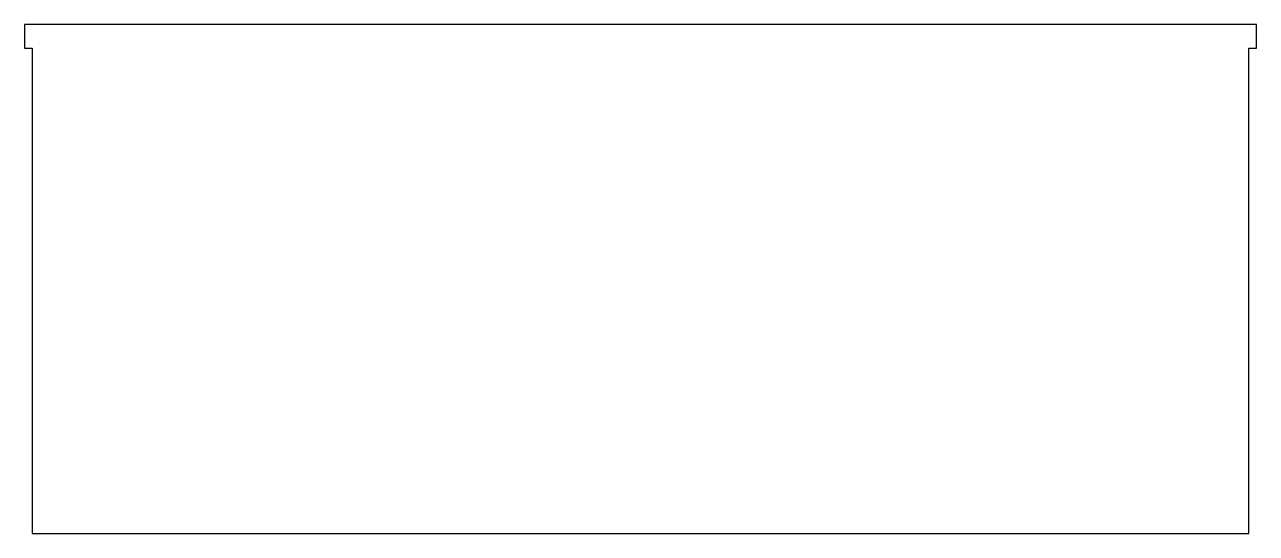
# Model space of a CAD drawing. Header units: millimetres. Extents: x -980 to 1130, y 1 to 873.
import ezdxf

# ---------------------------------------------------------------- set-up
doc = ezdxf.new("R2010")
doc.units = ezdxf.units.MM
doc.layers.add('G-IMPT', color=8, linetype='Continuous')
doc.layers.add('IKE050020 1', color=7, linetype='Continuous', true_color=0xeae6da)

# ---------------------------------------------------------------- blocks, each defined once
blk = doc.blocks.new('FamilyGeomCombination_8938-Back')
at = {"layer": 'IKE050020 1'}
for p, q in [((1117.4, 872.6), (-979.5, 872.6)), ((-979.5, 872.6), (-979.5, 832.2)), ((1130.5, 872.6), (1117.4, 872.6)), ((1130.5, 832.2), (1130.5, 872.6)), ((-979.5, 832.2), (-966.4, 832.2)), ((-966.4, 832.2), (-966.4, 1.3)), ((1117.4, 1.3), (1117.4, 832.2)), ((1117.4, 832.2), (1130.5, 832.2)), ((-966.4, 1.3), (1117.4, 1.3))]:
    blk.add_line(p, q, dxfattribs=at)

msp = doc.modelspace()

# ---------------------------------------------------------------- block references
at = {"layer": 'G-IMPT'}
msp.add_blockref('FamilyGeomCombination_8938-Back', (0, 0), dxfattribs=at)

doc.saveas('drawing.dxf')
